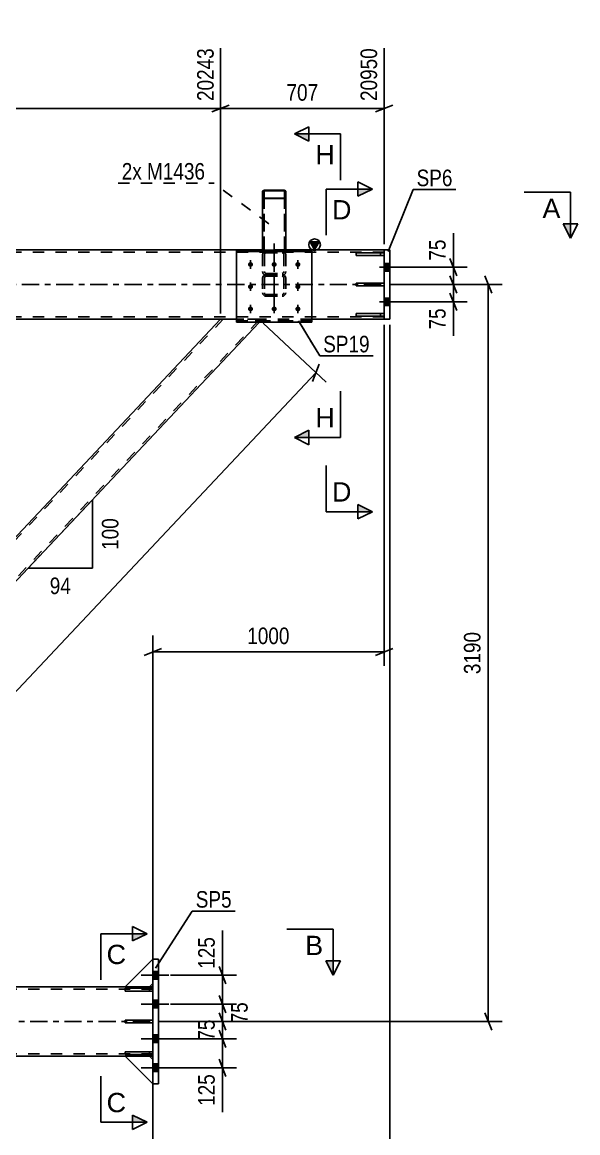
# Model space of a CAD drawing. Header units: millimetres. Extents: x -178 to 1011, y -683 to 158.
# Drawn here: x 775.4 to 871.5, y -146.9 to 45.4 of the extents above; entities that cross this region are included whole.
import ezdxf

# ---------------------------------------------------------------- set-up
doc = ezdxf.new("R2010")
doc.units = ezdxf.units.MM
doc.linetypes.add('DXK_LINE_DOT2', pattern=[3.9198, 1.9599, -1.9599])
doc.linetypes.add('DXK_LINE_DOT3', pattern=[5.9187, 2.979, -0.9799, 0.9799, -0.9799])
doc.styles.add('Arial', font='ARIAL.TTF', dxfattribs={"height": 0.2})
doc.styles.add('Arial Narrow', font='ARIALN.TTF', dxfattribs={"height": 0.2})

# ---------------------------------------------------------------- blocks, each defined once
blk = doc.blocks.new('Part-570387747-7897 - 7586')
at = {"color": 7, "linetype": 'DXK_LINE_DOT2'}
for p, q in [((825.5, 5.95), (812.5, 5.95)), ((812.5, 5.95), (812.5, -6.48)), ((825.5, -6.48), (825.5, 5.95)), ((812.5, 5.73), (825.5, 5.73)), ((825.5, -6.27), (812.5, -6.27)), ((812.5, -6.48), (825.5, -6.48))]:
    blk.add_line(p, q, dxfattribs=at)
blk = doc.blocks.new('Part-570387747-7714 - 7586')
at = {"color": 7, "linetype": 'DXK_LINE_DOT2'}
for p, q in [((798, -116.8), (793.2, -121.6)), ((798, -121), (798, -116.8)), ((797.4, -121.6), (798, -121)), ((793.2, -121.6), (797.4, -121.6))]:
    blk.add_line(p, q, dxfattribs=at)
blk = doc.blocks.new('Part-570387747-7753 - 7586')
at = {"color": 2, "linetype": 'Continuous'}
for p, q in [((838, -6), (838, 6)), ((839, 6), (838, 6)), ((839, 6), (839, -6)), ((839, -6), (838, -6))]:
    blk.add_line(p, q, dxfattribs=at)
blk = doc.blocks.new('Part-570387747-7622 - 7586')
at = {"color": 2, "linetype": 'Continuous'}
for p, q in [((825.5, 5.95), (812.5, 5.95)), ((812.5, 5.95), (812.5, -6.49)), ((825.5, -6.49), (825.5, 5.95)), ((812.5, 5.73), (825.5, 5.73)), ((812.5, -6.49), (825.5, -6.49))]:
    blk.add_line(p, q, dxfattribs=at)
at = {"color": 7, "linetype": 'DXK_LINE_DOT2'}
blk.add_line((812.5, -6.27), (825.5, -6.27), dxfattribs=at)
blk = doc.blocks.new('Bolt-570387747-7623 - 7586')
at = {"linetype": 'Continuous'}
for points in [[(814.9, 3.89), (814.99, 3.88), (815.08, 3.85), (815.16, 3.81), (815.23, 3.75), (815.28, 3.68), (815.32, 3.6), (815.34, 3.52), (815.34, 3.43), (815.32, 3.35), (815.28, 3.27), (815.23, 3.2), (815.16, 3.14), (815.08, 3.1), (814.99, 3.07), (814.9, 3.06), (814.81, 3.07), (814.72, 3.1), (814.64, 3.14), (814.57, 3.2), (814.52, 3.27), (814.48, 3.35), (814.46, 3.43), (814.46, 3.52), (814.48, 3.6), (814.52, 3.68), (814.57, 3.75), (814.64, 3.81), (814.72, 3.85), (814.81, 3.88)], [(819, 3.89), (819.09, 3.88), (819.18, 3.85), (819.26, 3.81), (819.33, 3.75), (819.38, 3.68), (819.42, 3.6), (819.44, 3.52), (819.44, 3.43), (819.42, 3.35), (819.38, 3.27), (819.33, 3.2), (819.26, 3.14), (819.18, 3.1), (819.09, 3.07), (819, 3.06), (818.91, 3.07), (818.82, 3.1), (818.74, 3.14), (818.67, 3.2), (818.62, 3.27), (818.58, 3.35), (818.56, 3.43), (818.56, 3.52), (818.58, 3.6), (818.62, 3.68), (818.67, 3.75), (818.74, 3.81), (818.82, 3.85), (818.91, 3.88)], [(823.1, 3.89), (823.19, 3.88), (823.28, 3.85), (823.36, 3.81), (823.43, 3.75), (823.48, 3.68), (823.52, 3.6), (823.54, 3.52), (823.54, 3.43), (823.52, 3.35), (823.48, 3.27), (823.43, 3.2), (823.36, 3.14), (823.28, 3.1), (823.19, 3.07), (823.1, 3.06), (823.01, 3.07), (822.92, 3.1), (822.84, 3.14), (822.77, 3.2), (822.72, 3.27), (822.68, 3.35), (822.66, 3.43), (822.66, 3.52), (822.68, 3.6), (822.72, 3.68), (822.77, 3.75), (822.84, 3.81), (822.92, 3.85), (823.01, 3.88)], [(814.9, 0.04), (814.99, 0.03), (815.08, 0), (815.16, -0.04), (815.23, -0.1), (815.28, -0.17), (815.32, -0.25), (815.34, -0.33), (815.34, -0.42), (815.32, -0.51), (815.28, -0.58), (815.23, -0.65), (815.16, -0.71), (815.08, -0.75), (814.99, -0.78), (814.9, -0.79), (814.81, -0.78), (814.72, -0.75), (814.64, -0.71), (814.57, -0.65), (814.52, -0.58), (814.48, -0.51), (814.46, -0.42), (814.46, -0.33), (814.48, -0.25), (814.52, -0.17), (814.57, -0.1), (814.64, -0.04), (814.72, 0), (814.81, 0.03)], [(823.1, 0.04), (823.19, 0.03), (823.28, 0), (823.36, -0.04), (823.43, -0.1), (823.48, -0.17), (823.52, -0.25), (823.54, -0.33), (823.54, -0.42), (823.52, -0.51), (823.48, -0.58), (823.43, -0.65), (823.36, -0.71), (823.28, -0.75), (823.19, -0.78), (823.1, -0.79), (823.01, -0.78), (822.92, -0.75), (822.84, -0.71), (822.77, -0.65), (822.72, -0.58), (822.68, -0.51), (822.66, -0.42), (822.66, -0.33), (822.68, -0.25), (822.72, -0.17), (822.77, -0.1), (822.84, -0.04), (822.92, 0), (823.01, 0.03)], [(814.9, -3.82), (814.99, -3.83), (815.08, -3.85), (815.16, -3.9), (815.23, -3.95), (815.28, -4.02), (815.32, -4.1), (815.34, -4.19), (815.34, -4.27), (815.32, -4.36), (815.28, -4.44), (815.23, -4.51), (815.16, -4.56), (815.08, -4.61), (814.99, -4.63), (814.9, -4.64), (814.81, -4.63), (814.72, -4.61), (814.64, -4.56), (814.57, -4.51), (814.52, -4.44), (814.48, -4.36), (814.46, -4.27), (814.46, -4.19), (814.48, -4.1), (814.52, -4.02), (814.57, -3.95), (814.64, -3.9), (814.72, -3.85), (814.81, -3.83)], [(819, -3.82), (819.09, -3.83), (819.18, -3.85), (819.26, -3.9), (819.33, -3.95), (819.38, -4.02), (819.42, -4.1), (819.44, -4.19), (819.44, -4.27), (819.42, -4.36), (819.38, -4.44), (819.33, -4.51), (819.26, -4.56), (819.18, -4.61), (819.09, -4.63), (819, -4.64), (818.91, -4.63), (818.82, -4.61), (818.74, -4.56), (818.67, -4.51), (818.62, -4.44), (818.58, -4.36), (818.56, -4.27), (818.56, -4.19), (818.58, -4.1), (818.62, -4.02), (818.67, -3.95), (818.74, -3.9), (818.82, -3.85), (818.91, -3.83)], [(823.1, -3.82), (823.19, -3.83), (823.28, -3.85), (823.36, -3.9), (823.43, -3.95), (823.48, -4.02), (823.52, -4.1), (823.54, -4.19), (823.54, -4.27), (823.52, -4.36), (823.48, -4.44), (823.43, -4.51), (823.36, -4.56), (823.28, -4.61), (823.19, -4.63), (823.1, -4.64), (823.01, -4.63), (822.92, -4.61), (822.84, -4.56), (822.77, -4.51), (822.72, -4.44), (822.68, -4.36), (822.66, -4.27), (822.66, -4.19), (822.68, -4.1), (822.72, -4.02), (822.77, -3.95), (822.84, -3.9), (822.92, -3.85), (823.01, -3.83)]]:
    blk.add_hatch(color=1, dxfattribs=at).paths.add_polyline_path(points)
at = {"color": 1, "linetype": 'Continuous'}
for p, q in [((814.9, 3.87), (814.9, 2.74)), ((819, 3.87), (819, 2.74)), ((823.1, 3.87), (823.1, 2.74)), ((814.9, 0.02), (814.9, -1.12)), ((823.1, 0.02), (823.1, -1.12)), ((814.9, -3.83), (814.9, -4.97)), ((819, -3.83), (819, -4.97)), ((823.1, -3.83), (823.1, -4.97))]:
    blk.add_line(p, q, dxfattribs=at)
blk = doc.blocks.new('Part-570387747-7702 - 7586')
at = {"color": 2, "linetype": 'Continuous'}
for p, q in [((793.2, -133.34), (793.2, -132.86)), ((798, -132.86), (793.2, -132.86)), ((798, -133.34), (793.2, -133.34)), ((798, -133.34), (798, -132.86))]:
    blk.add_line(p, q, dxfattribs=at)
at = {"color": 7, "linetype": 'DXK_LINE_DOT2'}
for p, q in [((797.4, -133.34), (797.4, -132.86)), ((798, -132.86), (798, -132.86)), ((798, -132.86), (798, -132.86)), ((798, -133.34), (798, -133.34)), ((798, -133.34), (798, -133.34))]:
    blk.add_line(p, q, dxfattribs=at)
blk = doc.blocks.new('Part-570387747-7713 - 7586')
at = {"color": 2, "linetype": 'Continuous'}
for p, q in [((798, -116.8), (793.2, -121.6)), ((798, -121), (797.4, -121.6)), ((797.4, -121.6), (793.2, -121.6))]:
    blk.add_line(p, q, dxfattribs=at)
at = {"color": 7, "linetype": 'DXK_LINE_DOT2'}
for p, q in [((798, -121), (798, -116.8)), ((798, -116.8), (798, -116.8)), ((798, -116.8), (798, -116.8)), ((798, -121), (798, -121)), ((798, -121), (798, -121))]:
    blk.add_line(p, q, dxfattribs=at)
blk = doc.blocks.new('Part-570387747-7700 - 7586')
at = {"color": 2, "linetype": 'Continuous'}
for p, q in [((793.2, -122.34), (793.2, -121.86)), ((798, -121.86), (793.2, -121.86)), ((798, -122.34), (793.2, -122.34)), ((798, -122.34), (798, -121.86))]:
    blk.add_line(p, q, dxfattribs=at)
at = {"color": 7, "linetype": 'DXK_LINE_DOT2'}
for p, q in [((797.4, -122.34), (797.4, -121.86)), ((798, -121.86), (798, -121.86)), ((798, -121.86), (798, -121.86)), ((798, -122.34), (798, -122.34)), ((798, -122.34), (798, -122.34))]:
    blk.add_line(p, q, dxfattribs=at)
blk = doc.blocks.new('Part-570387747-7668 - 7586')
at = {"color": 7, "linetype": 'DXK_LINE_DOT2'}
for p, q in [((810.17, -6), (701.64, -121.41)), ((816.36, -6.19), (707.83, -121.6)), ((816.36, -6), (809.73, -6)), ((816.36, -6.49), (816.36, -6)), ((759, -59.95), (755.38, -63.8)), ((708.27, -121.6), (701.64, -121.6))]:
    blk.add_line(p, q, dxfattribs=at)
at = {"color": 2, "linetype": 'Continuous'}
for p, q in [((816.36, -6.66), (708.27, -121.6)), ((809.73, -6), (759, -59.95)), ((816.36, -6.66), (816.36, -6.49)), ((755.38, -63.8), (701.64, -120.94)), ((701.64, -121.6), (701.64, -120.94))]:
    blk.add_line(p, q, dxfattribs=at)
blk = doc.blocks.new('Part-570387747-7758 - 7586')
at = {"color": 2, "linetype": 'Continuous'}
for p, q in [((799, -116.8), (798, -116.8)), ((798, -116.8), (798, -138.4)), ((799, -116.8), (799, -138.4)), ((799, -138.4), (798, -138.4))]:
    blk.add_line(p, q, dxfattribs=at)
blk = doc.blocks.new('Part-570387747-7699 - 7586')
at = {"color": 7, "linetype": 'DXK_LINE_DOT2'}
for p, q in [((798, -132.86), (793.2, -132.86)), ((793.2, -132.86), (793.2, -133.34)), ((793.2, -133.34), (798, -133.34)), ((797.4, -133.34), (797.4, -132.86)), ((798, -133.34), (798, -132.86))]:
    blk.add_line(p, q, dxfattribs=at)
blk = doc.blocks.new('Part-570387747-7701 - 7586')
at = {"color": 2, "linetype": 'Continuous'}
for p, q in [((793.2, -127.84), (793.2, -127.36)), ((798, -127.36), (793.2, -127.36)), ((798, -127.84), (793.2, -127.84)), ((798, -127.84), (798, -127.36))]:
    blk.add_line(p, q, dxfattribs=at)
at = {"color": 7, "linetype": 'DXK_LINE_DOT2'}
for p, q in [((797.4, -127.84), (797.4, -127.36)), ((798, -127.36), (798, -127.36)), ((798, -127.36), (798, -127.36)), ((798, -127.84), (798, -127.84)), ((798, -127.84), (798, -127.84))]:
    blk.add_line(p, q, dxfattribs=at)
blk = doc.blocks.new('Part-570387747-7715 - 7586')
at = {"color": 2, "linetype": 'Continuous'}
for p, q in [((793.2, -133.6), (797.4, -133.6)), ((798, -138.4), (793.2, -133.6)), ((797.4, -133.6), (798, -134.2))]:
    blk.add_line(p, q, dxfattribs=at)
at = {"color": 7, "linetype": 'DXK_LINE_DOT2'}
for p, q in [((798, -134.2), (798, -134.2)), ((798, -134.2), (798, -138.4)), ((798, -138.4), (798, -138.4))]:
    blk.add_line(p, q, dxfattribs=at)
blk = doc.blocks.new('Part-570387747-7716 - 7586')
at = {"color": 7, "linetype": 'DXK_LINE_DOT2'}
for p, q in [((793.2, -133.6), (797.4, -133.6)), ((798, -138.4), (793.2, -133.6)), ((797.4, -133.6), (798, -134.2)), ((798, -134.2), (798, -138.4))]:
    blk.add_line(p, q, dxfattribs=at)
blk = doc.blocks.new('Part-570387747-7717 - 7586')
at = {"color": 7, "linetype": 'DXK_LINE_DOT2'}
for p, q in [((798, -121.86), (793.2, -121.86)), ((793.2, -121.86), (793.2, -122.34)), ((793.2, -122.34), (798, -122.34)), ((797.4, -122.34), (797.4, -121.86)), ((798, -122.34), (798, -121.86))]:
    blk.add_line(p, q, dxfattribs=at)
blk = doc.blocks.new('Part-570387747-7718 - 7586')
at = {"color": 7, "linetype": 'DXK_LINE_DOT2'}
for p, q in [((798, -127.36), (793.2, -127.36)), ((793.2, -127.36), (793.2, -127.84)), ((793.2, -127.84), (798, -127.84)), ((797.4, -127.84), (797.4, -127.36)), ((798, -127.84), (798, -127.36))]:
    blk.add_line(p, q, dxfattribs=at)
blk = doc.blocks.new('Part-570387747-7799 - 7586')
at = {"color": 7, "linetype": 'DXK_LINE_DOT2'}
for p, q in [((817.4, 5.77), (817.64, 5.83)), ((817.64, 5.83), (820.36, 5.83)), ((820.36, 5.83), (820.61, 5.77)), ((817, 5.14), (817.05, 5.4)), ((817, 5.14), (817, -1.44)), ((817.35, 5.27), (817.32, 5.14)), ((817.32, 5.14), (817.32, -1.44)), ((817.64, 5.48), (817.52, 5.46)), ((817.64, 5.48), (820.36, 5.48)), ((820.48, 5.46), (820.36, 5.48)), ((820.68, 5.14), (820.66, 5.27)), ((820.68, 5.14), (820.68, -1.44)), ((820.95, 5.4), (821, 5.14)), ((821, 5.14), (821, -1.44)), ((817.05, 1.99), (817, 2.25)), ((817.32, 2.25), (817.35, 2.12)), ((817.52, 1.93), (817.64, 1.91)), ((820.36, 1.91), (820.48, 1.93)), ((820.66, 2.12), (820.68, 2.25)), ((821, 2.25), (820.95, 1.99)), ((817.05, 1.35), (817, 1.12)), ((817.19, 1.54), (817.05, 1.35)), ((817.4, 1.68), (817.19, 1.54)), ((817.32, 1.12), (817.35, 1.23)), ((817.35, 1.23), (817.41, 1.33)), ((817.64, 1.72), (817.4, 1.68)), ((817.64, 1.57), (817.4, 1.62)), ((817.41, 1.33), (817.52, 1.4)), ((817.52, 1.4), (817.64, 1.42)), ((817.64, 1.91), (820.36, 1.91)), ((817.64, 1.72), (820.36, 1.72)), ((817.64, 1.57), (820.36, 1.57)), ((817.64, 1.42), (820.36, 1.42)), ((820.61, 1.68), (820.36, 1.72)), ((820.61, 1.62), (820.36, 1.57)), ((820.36, 1.42), (820.48, 1.4)), ((820.48, 1.4), (820.59, 1.33)), ((820.59, 1.33), (820.66, 1.23)), ((820.81, 1.54), (820.61, 1.68)), ((820.66, 1.23), (820.68, 1.12)), ((820.95, 1.35), (820.81, 1.54)), ((821, 1.12), (820.95, 1.35)), ((817, -1.44), (817.05, -1.67)), ((817.05, -1.67), (817.19, -1.86)), ((817.19, -1.86), (817.4, -1.99)), ((817.35, -1.55), (817.32, -1.44)), ((817.41, -1.65), (817.35, -1.55)), ((817.52, -1.71), (817.41, -1.65)), ((817.64, -1.74), (817.52, -1.71)), ((817.64, -1.74), (820.36, -1.74)), ((820.48, -1.71), (820.36, -1.74)), ((820.59, -1.65), (820.48, -1.71)), ((820.66, -1.55), (820.59, -1.65)), ((820.61, -1.99), (820.81, -1.86)), ((820.68, -1.44), (820.66, -1.55)), ((820.81, -1.86), (820.95, -1.67)), ((820.95, -1.67), (821, -1.44)), ((817.4, -1.99), (817.64, -2.04)), ((817.64, -2.04), (820.36, -2.04)), ((820.36, -2.04), (820.61, -1.99))]:
    blk.add_line(p, q, dxfattribs=at)
at = {"color": 7, "linetype": 'DXK_LINE_DOT3'}
blk.add_line((819, 7.12), (819, -3.58), dxfattribs=at)
at = {"color": 7, "linetype": 'DXK_LINE_DOT2'}
for centre, radius, start, end in [((817.67, 5.17), 0.662, 114.3199, 159.2417), ((820.33, 5.17), 0.662, 20.7583, 65.6801), ((817.65, 5.16), 0.331, 114.3199, 159.2417), ((820.35, 5.16), 0.331, 20.7583, 65.6801), ((817.67, 2.22), 0.662, 200.7583, 245.6801), ((817.65, 2.24), 0.331, 200.7583, 245.6801), ((820.35, 2.24), 0.331, 294.3199, 339.2417), ((820.33, 2.22), 0.662, 294.3199, 339.2417)]:
    blk.add_arc(centre, radius, start, end, dxfattribs=at)
blk = doc.blocks.new('Bolt-570387747-7869 - 7586')
at = {"color": 1, "linetype": 'DXK_LINE_DOT2'}
for p, q in [((814.9, 3.08), (814.9, 4.21)), ((819, 3.08), (819, 4.21)), ((823.1, 3.08), (823.1, 4.21)), ((814.9, -0.77), (814.9, 0.36)), ((823.1, -0.77), (823.1, 0.36)), ((814.9, -4.63), (814.9, -3.49)), ((819, -4.63), (819, -3.49)), ((823.1, -4.63), (823.1, -3.49))]:
    blk.add_line(p, q, dxfattribs=at)
blk = doc.blocks.new('Part-570387747-7898 - 7586')
at = {"color": 7, "linetype": 'DXK_LINE_DOT2'}
for p, q in [((817.64, 5.83), (817.4, 5.77)), ((817.64, 5.83), (820.36, 5.83)), ((820.61, 5.77), (820.36, 5.83)), ((817.05, 5.41), (817, 5.14)), ((817, 5.14), (817, -1.44)), ((817.32, 5.14), (817.35, 5.27)), ((817.32, 5.14), (817.32, -1.44)), ((817.52, 5.46), (817.64, 5.48)), ((817.64, 5.48), (820.36, 5.48)), ((820.36, 5.48), (820.48, 5.46)), ((820.66, 5.27), (820.68, 5.14)), ((820.68, 5.14), (820.68, -1.44)), ((821, 5.14), (820.95, 5.41)), ((821, 5.14), (821, -1.44)), ((817, 2.25), (817.05, 1.99)), ((817.35, 2.12), (817.32, 2.25)), ((817.64, 1.91), (817.52, 1.94)), ((820.48, 1.94), (820.36, 1.91)), ((820.68, 2.25), (820.66, 2.12)), ((820.95, 1.99), (821, 2.25)), ((817, 1.12), (817.05, 1.35)), ((817.05, 1.35), (817.19, 1.55)), ((817.19, 1.55), (817.4, 1.68)), ((817.35, 1.23), (817.32, 1.12)), ((817.41, 1.33), (817.35, 1.23)), ((817.4, 1.68), (817.64, 1.72)), ((817.4, 1.62), (817.64, 1.57)), ((817.52, 1.4), (817.41, 1.33)), ((817.64, 1.42), (817.52, 1.4)), ((817.64, 1.91), (820.36, 1.91)), ((817.64, 1.72), (820.36, 1.72)), ((817.64, 1.57), (820.36, 1.57)), ((817.64, 1.42), (820.36, 1.42)), ((820.36, 1.72), (820.61, 1.68)), ((820.36, 1.57), (820.61, 1.62)), ((820.48, 1.4), (820.36, 1.42)), ((820.59, 1.33), (820.48, 1.4)), ((820.66, 1.23), (820.59, 1.33)), ((820.61, 1.68), (820.81, 1.55)), ((820.68, 1.12), (820.66, 1.23)), ((820.81, 1.55), (820.95, 1.35)), ((820.95, 1.35), (821, 1.12)), ((817.05, -1.67), (817, -1.44)), ((817.19, -1.86), (817.05, -1.67)), ((817.4, -1.99), (817.19, -1.86)), ((817.32, -1.44), (817.35, -1.55)), ((817.35, -1.55), (817.41, -1.65)), ((817.41, -1.65), (817.52, -1.71)), ((817.52, -1.71), (817.64, -1.74)), ((817.64, -1.74), (820.36, -1.74)), ((820.36, -1.74), (820.48, -1.71)), ((820.48, -1.71), (820.59, -1.65)), ((820.59, -1.65), (820.66, -1.55)), ((820.81, -1.86), (820.61, -1.99)), ((820.66, -1.55), (820.68, -1.44)), ((820.95, -1.67), (820.81, -1.86)), ((821, -1.44), (820.95, -1.67)), ((817.64, -2.04), (817.4, -1.99)), ((817.64, -2.04), (820.36, -2.04)), ((820.61, -1.99), (820.36, -2.04))]:
    blk.add_line(p, q, dxfattribs=at)
at = {"color": 7, "linetype": 'DXK_LINE_DOT3'}
blk.add_line((819, -3.58), (819, 7.12), dxfattribs=at)
at = {"color": 7, "linetype": 'DXK_LINE_DOT2'}
for centre, radius, start, end in [((817.67, 5.17), 0.662, 114.32, 159.2417), ((820.33, 5.17), 0.662, 20.7583, 65.68), ((817.65, 5.16), 0.331, 114.32, 159.2417), ((820.35, 5.16), 0.331, 20.7583, 65.68), ((817.67, 2.22), 0.662, 200.7583, 245.68), ((817.65, 2.24), 0.331, 200.7583, 245.68), ((820.35, 2.24), 0.331, 294.32, 339.2417), ((820.33, 2.22), 0.662, 294.32, 339.2417)]:
    blk.add_arc(centre, radius, start, end, dxfattribs=at)
blk = doc.blocks.new('Bolt-570387747-7903 - 7586')
at = {"linetype": 'Continuous'}
for points in [[(798, -118.94), (798, -120.26), (799, -120.26), (799, -118.94)], [(798, -118.94), (798, -120.26), (799, -120.26), (799, -118.94)], [(798, -118.94), (798, -120.26), (799, -120.26), (799, -118.94)], [(798, -123.94), (798, -125.26), (799, -125.26), (799, -123.94)], [(798, -123.94), (798, -125.26), (799, -125.26), (799, -123.94)], [(798, -129.94), (798, -131.26), (799, -131.26), (799, -129.94)], [(798, -129.94), (798, -131.26), (799, -131.26), (799, -129.94)], [(798, -134.94), (798, -136.26), (799, -136.26), (799, -134.94)], [(798, -134.94), (798, -136.26), (799, -136.26), (799, -134.94)], [(798, -134.94), (798, -136.26), (799, -136.26), (799, -134.94)]]:
    blk.add_hatch(color=1, dxfattribs=at).paths.add_polyline_path(points)
at = {"color": 1, "linetype": 'Continuous'}
for p, q in [((799, -118.94), (798, -118.94)), ((799, -118.94), (798, -118.94)), ((799, -118.94), (798, -118.94)), ((800.76, -119.6), (796, -119.6)), ((800.76, -119.6), (796, -119.6)), ((800.76, -119.6), (796, -119.6)), ((799, -120.26), (798, -120.26)), ((799, -120.26), (798, -120.26)), ((799, -120.26), (798, -120.26)), ((800.76, -124.6), (796, -124.6)), ((800.76, -124.6), (796, -124.6)), ((799, -123.94), (798, -123.94)), ((799, -123.94), (798, -123.94)), ((799, -125.26), (798, -125.26)), ((799, -125.26), (798, -125.26)), ((800.76, -130.6), (796, -130.6)), ((800.76, -130.6), (796, -130.6)), ((799, -129.94), (798, -129.94)), ((799, -129.94), (798, -129.94)), ((799, -131.26), (798, -131.26)), ((799, -131.26), (798, -131.26)), ((800.76, -135.6), (796, -135.6)), ((800.76, -135.6), (796, -135.6)), ((800.76, -135.6), (796, -135.6)), ((799, -134.94), (798, -134.94)), ((799, -134.94), (798, -134.94)), ((799, -134.94), (798, -134.94)), ((799, -136.26), (798, -136.26)), ((799, -136.26), (798, -136.26)), ((799, -136.26), (798, -136.26))]:
    blk.add_line(p, q, dxfattribs=at)
blk = doc.blocks.new('Bolt-570387747-7904 - 7586')
at = {"linetype": 'Continuous'}
for points in [[(838, 3.66), (838, 2.34), (839, 2.34), (839, 3.66)], [(838, 3.66), (838, 2.34), (839, 2.34), (839, 3.66)], [(838, -2.34), (838, -3.66), (839, -3.66), (839, -2.34)], [(838, -2.34), (838, -3.66), (839, -3.66), (839, -2.34)]]:
    blk.add_hatch(color=1, dxfattribs=at).paths.add_polyline_path(points)
at = {"color": 1, "linetype": 'Continuous'}
for p, q in [((837.24, 3), (842, 3)), ((837.24, 3), (842, 3)), ((838, 3.66), (839, 3.66)), ((838, 3.66), (839, 3.66)), ((838, 2.34), (839, 2.34)), ((838, 2.34), (839, 2.34)), ((837.24, -3), (842, -3)), ((837.24, -3), (842, -3)), ((838, -2.34), (839, -2.34)), ((838, -2.34), (839, -2.34)), ((838, -3.66), (839, -3.66)), ((838, -3.66), (839, -3.66))]:
    blk.add_line(p, q, dxfattribs=at)
blk = doc.blocks.new('Part-570387747-8038 - 7586')
at = {"color": 2, "linetype": 'Continuous'}
for p, q in [((833.2, -0.24), (833.2, 0.24)), ((838, 0.24), (833.2, 0.24)), ((838, -0.24), (838, 0.24)), ((838, -0.24), (833.2, -0.24))]:
    blk.add_line(p, q, dxfattribs=at)
at = {"color": 7, "linetype": 'DXK_LINE_DOT2'}
for p, q in [((837.4, -0.24), (837.4, 0.24)), ((838, 0.24), (838, 0.24)), ((838, 0.24), (838, 0.24)), ((838, -0.24), (838, -0.24)), ((838, -0.24), (838, -0.24))]:
    blk.add_line(p, q, dxfattribs=at)
blk = doc.blocks.new('Part-570387747-8042 - 7586')
at = {"color": 7, "linetype": 'DXK_LINE_DOT2'}
for p, q in [((838, 5.5), (833.2, 5.5)), ((833.2, 5.5), (833.2, 5.02)), ((833.2, 5.02), (838, 5.02)), ((837.4, 5.5), (837.4, 5.02)), ((838, 5.02), (838, 5.5))]:
    blk.add_line(p, q, dxfattribs=at)
blk = doc.blocks.new('Part-570387747-8039 - 7586')
at = {"color": 2, "linetype": 'Continuous'}
for p, q in [((833.2, 5.2), (833.2, 5.5)), ((838, 5.5), (833.2, 5.5)), ((833.2, 5.2), (833.2, 5.02)), ((838, 5.02), (833.2, 5.02)), ((838, 5.5), (838, 5.02))]:
    blk.add_line(p, q, dxfattribs=at)
at = {"color": 7, "linetype": 'DXK_LINE_DOT2'}
for p, q in [((833.2, 5.2), (833.2, 5.2)), ((837.4, 5.02), (837.4, 5.5)), ((838, 5.5), (838, 5.5)), ((838, 5.5), (838, 5.5)), ((838, 5.02), (838, 5.02)), ((838, 5.02), (838, 5.02))]:
    blk.add_line(p, q, dxfattribs=at)
blk = doc.blocks.new('Part-570387747-8040 - 7586')
at = {"color": 2, "linetype": 'Continuous'}
for p, q in [((833.2, -5.2), (833.2, -5.02)), ((838, -5.02), (833.2, -5.02)), ((833.2, -5.5), (833.2, -5.2)), ((838, -5.5), (833.2, -5.5)), ((838, -5.5), (838, -5.02))]:
    blk.add_line(p, q, dxfattribs=at)
at = {"color": 7, "linetype": 'DXK_LINE_DOT2'}
for p, q in [((833.2, -5.2), (833.2, -5.2)), ((837.4, -5.5), (837.4, -5.02)), ((838, -5.02), (838, -5.02)), ((838, -5.02), (838, -5.02)), ((838, -5.5), (838, -5.5)), ((838, -5.5), (838, -5.5))]:
    blk.add_line(p, q, dxfattribs=at)
blk = doc.blocks.new('Part-570387747-8041 - 7586')
at = {"color": 7, "linetype": 'DXK_LINE_DOT2'}
for p, q in [((838, 0.24), (833.2, 0.24)), ((833.2, 0.24), (833.2, -0.24)), ((837.4, -0.24), (837.4, 0.24)), ((838, -0.24), (838, 0.24)), ((833.2, -0.24), (838, -0.24))]:
    blk.add_line(p, q, dxfattribs=at)
blk = doc.blocks.new('Part-570387747-8043 - 7586')
at = {"color": 7, "linetype": 'DXK_LINE_DOT2'}
for p, q in [((838, -5.02), (833.2, -5.02)), ((833.2, -5.02), (833.2, -5.5)), ((833.2, -5.5), (838, -5.5)), ((837.4, -5.5), (837.4, -5.02)), ((838, -5.5), (838, -5.02))]:
    blk.add_line(p, q, dxfattribs=at)
blk = doc.blocks.new('Part-570387747-8058 - 7586')
at = {"color": 7, "linetype": 'DXK_LINE_DOT2'}
for p, q in [((798, -122), (-40, -122)), ((798, -121.6), (-18.36, -121.6)), ((797.4, -121.6), (793.2, -121.6)), ((798, -133.6), (798, -121.6)), ((798, -133.2), (-40, -133.2)), ((798, -133.6), (-27.5, -133.6)), ((797.4, -133.6), (793.2, -133.6))]:
    blk.add_line(p, q, dxfattribs=at)
at = {"color": 2, "linetype": 'Continuous'}
for p, q in [((793.2, -121.6), (216.6, -121.6)), ((798, -121.6), (797.4, -121.6)), ((793.2, -133.6), (645.5, -133.6)), ((798, -133.6), (797.4, -133.6))]:
    blk.add_line(p, q, dxfattribs=at)
at = {"color": 7, "linetype": 'DXK_LINE_DOT3'}
blk.add_line((-40, -127.6), (798, -127.6), dxfattribs=at)
blk = doc.blocks.new('Part-570387747-8063 - 7586')
at = {"linetype": 'Continuous'}
blk.add_hatch(color=2, dxfattribs=at).paths.add_polyline_path([(826, 6), (825.2, 7.4), (826.8, 7.4)])
at = {"color": 2, "linetype": 'Continuous'}
for p, q in [((817, 6), (641, 6)), ((838, 6), (821, 6)), ((826, 6), (825.2, 7.4)), ((825.2, 7.4), (826.8, 7.4)), ((826.8, 7.4), (826, 6)), ((812.5, -6), (645.5, -6)), ((838, -6), (825.5, -6))]:
    blk.add_line(p, q, dxfattribs=at)
at = {"color": 7, "linetype": 'DXK_LINE_DOT2'}
for p, q in [((821, 6), (817, 6)), ((838, -6), (838, 6)), ((838, 5.6), (0, 5.6)), ((838, -5.6), (0, -5.6)), ((825.5, -6), (812.5, -6))]:
    blk.add_line(p, q, dxfattribs=at)
at = {"color": 7, "linetype": 'DXK_LINE_DOT3'}
blk.add_line((0, 0), (838, 0), dxfattribs=at)
at = {"color": 2, "linetype": 'Continuous'}
blk.add_circle((826, 6.9), 1, dxfattribs=at)
blk = doc.blocks.new('Part-570387747-8079 - 7586')
at = {"color": 2, "linetype": 'Continuous'}
for p, q in [((817, 16.16), (817.04, 16.23)), ((817, 16.16), (817, 6)), ((817.04, 16.23), (817.14, 16.28)), ((817.14, 16.28), (817.3, 16.32))]:
    blk.add_line(p, q, dxfattribs=at)
at = {"color": 7, "linetype": 'DXK_LINE_DOT2'}
for p, q in [((817.26, 16.19), (817.24, 16.16)), ((817.24, 16.16), (817.24, 5.69)), ((817.31, 16.22), (817.26, 16.19)), ((817.3, 16.32), (817.48, 16.33)), ((817.39, 16.24), (817.31, 16.22)), ((817.48, 16.25), (817.39, 16.24)), ((817.48, 16.33), (820.52, 16.33)), ((817.48, 16.25), (820.52, 16.25)), ((820.52, 16.33), (820.7, 16.32)), ((820.61, 16.24), (820.52, 16.25)), ((820.69, 16.22), (820.61, 16.24)), ((820.74, 16.19), (820.69, 16.22)), ((820.7, 16.32), (820.86, 16.28)), ((820.76, 16.16), (820.74, 16.19)), ((820.76, 16.16), (820.76, 5.69)), ((820.86, 16.28), (820.96, 16.23)), ((820.96, 16.23), (821, 16.16)), ((821, 16.16), (821, 5.69)), ((817.04, 14.99), (817, 15.05)), ((817.14, 14.93), (817.04, 14.99)), ((817.3, 14.89), (817.14, 14.93)), ((817.24, 15.05), (817.26, 15.02)), ((817.26, 15.02), (817.31, 14.99)), ((817.48, 14.88), (817.3, 14.89)), ((817.31, 14.99), (817.39, 14.97)), ((817.39, 14.97), (817.48, 14.97)), ((817.48, 14.97), (820.52, 14.97)), ((817.48, 14.88), (820.52, 14.88)), ((820.52, 14.97), (820.61, 14.97)), ((820.7, 14.89), (820.52, 14.88)), ((820.61, 14.97), (820.69, 14.99)), ((820.69, 14.99), (820.74, 15.02)), ((820.86, 14.93), (820.7, 14.89)), ((820.74, 15.02), (820.76, 15.05)), ((820.96, 14.99), (820.86, 14.93)), ((821, 15.05), (820.96, 14.99)), ((821, 6), (817, 6)), ((817, 6), (817, 5.69)), ((817, 5.83), (817.24, 5.83)), ((820.76, 5.83), (821, 5.83)), ((817, 5.69), (817.04, 5.62)), ((817.04, 5.62), (817.14, 5.56)), ((817.14, 5.56), (817.3, 5.53)), ((817.26, 5.65), (817.24, 5.69)), ((817.31, 5.63), (817.26, 5.65)), ((817.3, 5.53), (817.48, 5.51)), ((817.39, 5.61), (817.31, 5.63)), ((817.48, 5.6), (817.39, 5.61)), ((817.48, 5.6), (820.52, 5.6)), ((817.48, 5.51), (820.52, 5.51)), ((820.61, 5.61), (820.52, 5.6)), ((820.52, 5.51), (820.7, 5.53)), ((820.69, 5.63), (820.61, 5.61)), ((820.74, 5.65), (820.69, 5.63)), ((820.7, 5.53), (820.86, 5.56)), ((820.76, 5.69), (820.74, 5.65)), ((820.86, 5.56), (820.96, 5.62)), ((820.96, 5.62), (821, 5.69))]:
    blk.add_line(p, q, dxfattribs=at)
blk = doc.blocks.new('Part-570387747-8104 - 7586')
at = {"color": 2, "linetype": 'Continuous'}
for p, q in [((817.04, 16.23), (817, 16.16)), ((817, 16.16), (817, 5.95)), ((817.14, 16.28), (817.04, 16.23)), ((817.3, 16.32), (817.14, 16.28)), ((817.24, 16.16), (817.26, 16.19)), ((817.24, 16.16), (817.24, 15.05)), ((817.26, 16.19), (817.31, 16.22)), ((817.48, 16.33), (817.3, 16.32)), ((817.31, 16.22), (817.39, 16.24)), ((817.39, 16.24), (817.48, 16.25)), ((817.48, 16.33), (820.52, 16.33)), ((817.48, 16.25), (820.52, 16.25)), ((820.7, 16.32), (820.52, 16.33)), ((820.52, 16.25), (820.61, 16.24)), ((820.61, 16.24), (820.69, 16.22)), ((820.69, 16.22), (820.74, 16.19)), ((820.86, 16.28), (820.7, 16.32)), ((820.74, 16.19), (820.76, 16.16)), ((820.76, 16.16), (820.76, 15.05)), ((820.96, 16.23), (820.86, 16.28)), ((821, 16.16), (820.96, 16.23)), ((821, 16.16), (821, 5.95)), ((817, 15.05), (817.04, 14.99)), ((817.04, 14.99), (817.14, 14.93)), ((817.14, 14.93), (817.3, 14.89)), ((817.26, 15.02), (817.24, 15.05)), ((817.31, 14.99), (817.26, 15.02)), ((817.3, 14.89), (817.48, 14.88)), ((817.39, 14.97), (817.31, 14.99)), ((817.48, 14.97), (817.39, 14.97)), ((817.48, 14.97), (820.52, 14.97)), ((817.48, 14.88), (820.52, 14.88)), ((820.61, 14.97), (820.52, 14.97)), ((820.52, 14.88), (820.7, 14.89)), ((820.69, 14.99), (820.61, 14.97)), ((820.74, 15.02), (820.69, 14.99)), ((820.7, 14.89), (820.86, 14.93)), ((820.76, 15.05), (820.74, 15.02)), ((820.86, 14.93), (820.96, 14.99)), ((820.96, 14.99), (821, 15.05))]:
    blk.add_line(p, q, dxfattribs=at)
at = {"color": 7, "linetype": 'DXK_LINE_DOT2'}
for p, q in [((817.24, 15.05), (817.24, 5.69)), ((820.76, 15.05), (820.76, 5.69)), ((821, 6), (817, 6)), ((817, 5.95), (817, 5.69)), ((817, 5.83), (817.24, 5.83)), ((820.76, 5.83), (821, 5.83)), ((821, 5.95), (821, 5.69)), ((817.04, 5.62), (817, 5.69)), ((817.14, 5.56), (817.04, 5.62)), ((817.3, 5.53), (817.14, 5.56)), ((817.24, 5.69), (817.26, 5.65)), ((817.26, 5.65), (817.31, 5.63)), ((817.48, 5.51), (817.3, 5.53)), ((817.31, 5.63), (817.39, 5.61)), ((817.39, 5.61), (817.48, 5.6)), ((817.48, 5.6), (820.52, 5.6)), ((817.48, 5.51), (820.52, 5.51)), ((820.52, 5.6), (820.61, 5.61)), ((820.7, 5.53), (820.52, 5.51)), ((820.61, 5.61), (820.69, 5.63)), ((820.69, 5.63), (820.74, 5.65)), ((820.86, 5.56), (820.7, 5.53)), ((820.74, 5.65), (820.76, 5.69)), ((820.96, 5.62), (820.86, 5.56)), ((821, 5.69), (820.96, 5.62))]:
    blk.add_line(p, q, dxfattribs=at)
blk = doc.blocks.new('StraightDimension-570387747-8305 - 7586')
at = {"color": 7, "linetype": 'Continuous'}
for p, q in [((838, -7), (838, -66.01)), ((798, -120.6), (798, -60.76)), ((799.5, -63.01), (796.5, -64.21)), ((836.5, -64.21), (839.5, -63.01)), ((798, -63.61), (838, -63.61))]:
    blk.add_line(p, q, dxfattribs=at)
at = {"color": 0}
blk.add_wipeout([(822.26, -62.86), (822.26, -58.66), (813.74, -58.66), (813.74, -62.86)], dxfattribs=at)
at = {"color": 3, "style": 'Arial Narrow'}
blk.add_text('1000', height=2.863, dxfattribs=at).set_placement((814.34, -62.26))
blk = doc.blocks.new('StraightDimension-570387747-8745 - 7586')
at = {"color": 7, "linetype": 'Continuous'}
for p, q in [((708.27, -5), (708.27, 45.42)), ((809.73, -5), (809.73, 40.92)), ((709.77, 31.08), (706.77, 29.88)), ((808.23, 29.88), (811.23, 31.08)), ((708.27, 30.48), (809.73, 30.48))]:
    blk.add_line(p, q, dxfattribs=at)
at = {"color": 0, "linetype": 'Continuous'}
blk.add_wipeout([(809.13, 41.52), (804.93, 41.52), (804.93, 31.18), (809.13, 31.18)], dxfattribs=at)
at = {"color": 0}
blk.add_wipeout([(763.26, 31.23), (763.26, 35.43), (754.74, 35.43), (754.74, 31.23)], dxfattribs=at)
at = {"color": 3, "linetype": 'Continuous', "style": 'Arial Narrow'}
blk.add_text('20243', height=2.863, rotation=90.0002, dxfattribs=at).set_placement((808.53, 31.78))
at = {"color": 3, "style": 'Arial Narrow'}
blk.add_text('2537', height=2.863, dxfattribs=at).set_placement((755.34, 31.83))
blk = doc.blocks.new('StraightDimension-570387747-8396 - 7586')
at = {"color": 7, "linetype": 'Continuous'}
for p, q in [((809.46, -126.1), (810.66, -129.1)), ((799, -127.6), (812.46, -127.6)), ((810.06, -130.6), (810.06, -127.6)), ((800.84, -130.6), (812.46, -130.6)), ((810.66, -132.1), (809.46, -129.1))]:
    blk.add_line(p, q, dxfattribs=at)
at = {"color": 0}
blk.add_wipeout([(809.31, -126.67), (805.11, -126.67), (805.11, -131.53), (809.31, -131.53)], dxfattribs=at)
at = {"color": 3, "style": 'Arial Narrow'}
blk.add_text('75', height=2.863, rotation=90.0002, dxfattribs=at).set_placement((808.71, -130.93))
blk = doc.blocks.new('StraightDimension-570387747-8744 - 7586')
at = {"color": 7, "linetype": 'Continuous'}
for p, q in [((809.73, -5), (809.73, 40.92)), ((838, 7), (838, 40.92)), ((811.23, 31.08), (808.23, 29.88)), ((836.5, 29.88), (839.5, 31.08)), ((809.73, 30.48), (838, 30.48))]:
    blk.add_line(p, q, dxfattribs=at)
at = {"color": 0, "linetype": 'Continuous'}
blk.add_wipeout([(837.4, 41.52), (833.2, 41.52), (833.2, 31.18), (837.4, 31.18)], dxfattribs=at)
at = {"color": 0}
blk.add_wipeout([(827.21, 31.23), (827.21, 35.43), (820.53, 35.43), (820.53, 31.23)], dxfattribs=at)
at = {"color": 3, "linetype": 'Continuous', "style": 'Arial Narrow'}
blk.add_text('20950', height=2.863, rotation=90.0002, dxfattribs=at).set_placement((836.8, 31.78))
at = {"color": 3, "style": 'Arial Narrow'}
blk.add_text('707', height=2.863, dxfattribs=at).set_placement((821.13, 31.83))
blk = doc.blocks.new('StraightDimension-570387747-8407 - 7586')
at = {"color": 7, "linetype": 'Continuous'}
for p, q in [((800.84, -130.6), (812.46, -130.6)), ((809.46, -129.1), (810.66, -132.1)), ((810.06, -135.6), (810.06, -130.6)), ((810.66, -137.1), (809.46, -134.1)), ((800.84, -135.6), (812.46, -135.6))]:
    blk.add_line(p, q, dxfattribs=at)
at = {"color": 0}
blk.add_wipeout([(809.31, -136.12), (805.11, -136.12), (805.11, -142.81), (809.31, -142.81)], dxfattribs=at)
at = {"color": 7, "linetype": 'Continuous'}
blk.add_line((810.06, -135.6), (810.06, -143.33), dxfattribs=at)
blk.add_line((810.06, -135.6), (810.06, -143.33), dxfattribs=at)
at = {"color": 3, "style": 'Arial Narrow'}
blk.add_text('125', height=2.863, rotation=90.0002, dxfattribs=at).set_placement((808.71, -142.21))
blk = doc.blocks.new('StraightDimension-570387747-8385 - 7586')
at = {"color": 7, "linetype": 'Continuous'}
for p, q in [((801.06, -124.6), (812.91, -124.6)), ((809.46, -123.1), (810.66, -126.1)), ((810.06, -127.6), (810.06, -124.6)), ((810.66, -129.1), (809.46, -126.1)), ((799, -127.6), (812.91, -127.6))]:
    blk.add_line(p, q, dxfattribs=at)
at = {"color": 0}
blk.add_wipeout([(815.01, -123.67), (810.81, -123.67), (810.81, -128.53), (815.01, -128.53)], dxfattribs=at)
at = {"color": 3, "style": 'Arial Narrow'}
blk.add_text('75', height=2.863, rotation=90.0002, dxfattribs=at).set_placement((814.41, -127.93))
blk = doc.blocks.new('StraightDimension-570387747-9321 - 7586')
at = {"color": 7, "linetype": 'Continuous'}
blk.add_line((839, -7), (839, -172.98), dxfattribs=at)
blk = doc.blocks.new('StraightDimension-570387747-8198 - 7586')
at = {"color": 7, "linetype": 'Continuous'}
for p, q in [((817.09, -6.69), (827.97, -16.91)), ((717.8, -130.56), (826.22, -15.27)), ((825.63, -16.77), (826.81, -13.77)), ((709, -122.29), (719.54, -132.2)), ((718.39, -129.06), (717.2, -132.06))]:
    blk.add_line(p, q, dxfattribs=at)
at = {"color": 0}
blk.add_wipeout([(774.38, -69.3), (771.32, -66.42), (765.49, -72.62), (768.54, -75.5)], dxfattribs=at)
at = {"color": 3, "style": 'Arial Narrow'}
blk.add_text('3957', height=2.863, rotation=46.7591, dxfattribs=at).set_placement((768.52, -74.65))
blk = doc.blocks.new('StraightDimension-570387747-8372 - 7586')
at = {"color": 7, "linetype": 'Continuous'}
for p, q in [((809.46, -118.1), (810.66, -121.1)), ((801.06, -119.6), (812.46, -119.6)), ((810.06, -124.6), (810.06, -119.6)), ((801.06, -124.6), (812.46, -124.6)), ((810.66, -126.1), (809.46, -123.1))]:
    blk.add_line(p, q, dxfattribs=at)
at = {"color": 0}
blk.add_wipeout([(809.31, -112.39), (805.11, -112.39), (805.11, -119.07), (809.31, -119.07)], dxfattribs=at)
at = {"color": 7, "linetype": 'Continuous'}
blk.add_line((810.06, -119.6), (810.06, -111.87), dxfattribs=at)
blk.add_line((810.06, -119.6), (810.06, -111.87), dxfattribs=at)
at = {"color": 3, "style": 'Arial Narrow'}
blk.add_text('125', height=2.863, rotation=90.0002, dxfattribs=at).set_placement((808.71, -118.47))
blk = doc.blocks.new('StraightDimension-570387747-8421 - 7586')
at = {"color": 7, "linetype": 'Continuous'}
for p, q in [((849.41, 4.5), (850.61, 1.5)), ((840.61, 3), (852.41, 3)), ((850.01, 0), (850.01, 3)), ((850.61, -1.5), (849.41, 1.5)), ((839, 0), (852.41, 0))]:
    blk.add_line(p, q, dxfattribs=at)
at = {"color": 0}
blk.add_wipeout([(849.26, 8.38), (845.06, 8.38), (845.06, 3.52), (849.26, 3.52)], dxfattribs=at)
at = {"color": 7, "linetype": 'Continuous'}
blk.add_line((850.01, 3), (850.01, 8.91), dxfattribs=at)
blk.add_line((850.01, 3), (850.01, 8.91), dxfattribs=at)
at = {"color": 3, "style": 'Arial Narrow'}
blk.add_text('75', height=2.863, rotation=90.0002, dxfattribs=at).set_placement((848.66, 4.13))
blk = doc.blocks.new('StraightDimension-570387747-8430 - 7586')
at = {"color": 7, "linetype": 'Continuous'}
for p, q in [((849.41, 1.5), (850.61, -1.5)), ((839, 0), (852.41, 0)), ((850.61, -4.5), (849.41, -1.5)), ((850.01, -3), (850.01, 0)), ((841.01, -3), (852.41, -3))]:
    blk.add_line(p, q, dxfattribs=at)
at = {"color": 0}
blk.add_wipeout([(849.26, -3.53), (845.06, -3.53), (845.06, -8.38), (849.26, -8.38)], dxfattribs=at)
at = {"color": 7, "linetype": 'Continuous'}
blk.add_line((850.01, -3), (850.01, -8.91), dxfattribs=at)
blk.add_line((850.01, -3), (850.01, -8.91), dxfattribs=at)
at = {"color": 3, "style": 'Arial Narrow'}
blk.add_text('75', height=2.863, rotation=90.0002, dxfattribs=at).set_placement((848.66, -7.78))
blk = doc.blocks.new('StraightDimension-570387747-8465 - 7586')
at = {"color": 7, "linetype": 'Continuous'}
for p, q in [((708.27, -122.6), (708.27, -167.43)), ((798, -134.6), (798, -167.43)), ((709.77, -156.39), (706.77, -157.59)), ((708.27, -156.99), (798, -156.99)), ((796.5, -157.59), (799.5, -156.39))]:
    blk.add_line(p, q, dxfattribs=at)
at = {"color": 0}
blk.add_wipeout([(757.39, -156.24), (757.39, -152.04), (748.88, -152.04), (748.88, -156.24)], dxfattribs=at)
at = {"color": 0, "linetype": 'Continuous'}
blk.add_wipeout([(797.4, -157.69), (793.2, -157.69), (793.2, -168.03), (797.4, -168.03)], dxfattribs=at)
at = {"color": 3, "style": 'Arial Narrow'}
blk.add_text('2243', height=2.863, dxfattribs=at).set_placement((749.48, -155.64))
at = {"color": 3, "linetype": 'Continuous', "style": 'Arial Narrow'}
blk.add_text('20950', height=2.863, rotation=90.0002, dxfattribs=at).set_placement((796.8, -167.43))
blk = doc.blocks.new('AngleDimension-570387747-9390 - 7586')
at = {"color": 7, "linetype": 'Continuous'}
for p, q in [((787.55, -37.29), (776.45, -49.1)), ((787.55, -37.29), (787.55, -49.1)), ((778.54, -46.88), (776.45, -49.1)), ((787.55, -49.1), (776.45, -49.1))]:
    blk.add_line(p, q, dxfattribs=at)
at = {"color": 0}
for points in [[(792.65, -39.85), (788.45, -39.85), (788.45, -46.54), (792.65, -46.54)], [(784.43, -54.2), (784.43, -50), (779.57, -50), (779.57, -54.2)]]:
    blk.add_wipeout(points, dxfattribs=at)
at = {"color": 3, "style": 'Arial Narrow'}
blk.add_text('100', height=2.863, rotation=90.0002, dxfattribs=at).set_placement((792.05, -45.94))
blk.add_text('94', height=2.863, dxfattribs=at).set_placement((780.17, -53.6))
blk = doc.blocks.new('StraightDimension-570387747-9517 - 7586')
at = {"color": 7, "linetype": 'Continuous'}
for p, q in [((856.64, -1.5), (855.44, 1.5)), ((839, 0), (858.44, 0)), ((856.04, -127.6), (856.04, 0)), ((855.44, -126.1), (856.64, -129.1)), ((799, -127.6), (858.44, -127.6))]:
    blk.add_line(p, q, dxfattribs=at)
at = {"color": 0}
blk.add_wipeout([(855.29, -59.54), (851.09, -59.54), (851.09, -68.06), (855.29, -68.06)], dxfattribs=at)
at = {"color": 3, "style": 'Arial Narrow'}
blk.add_text('3190', height=2.863, rotation=90.0002, dxfattribs=at).set_placement((854.69, -67.46))
blk = doc.blocks.new('Mark-570387747-7618 - 7586')
at = {"color": 0}
blk.add_wipeout([(835.52, -11.74), (835.52, -8.74), (827.48, -8.74), (827.48, -11.74)], dxfattribs=at)
blk.add_wipeout([(835.52, -11.74), (835.52, -8.74), (827.48, -8.74), (827.48, -11.74)], dxfattribs=at)
at = {"color": 30, "linetype": 'Continuous'}
for p, q in [((823.2, -6.27), (826.88, -12.34)), ((826.88, -12.34), (836.12, -12.34))]:
    blk.add_line(p, q, dxfattribs=at)
at = {"color": 3, "style": 'Arial Narrow'}
blk.add_text('SP19', height=2.863, dxfattribs=at).set_placement((827.48, -11.74))
blk = doc.blocks.new('Mark-570387747-7749 - 7586')
at = {"color": 0}
blk.add_wipeout([(849.85, 17.03), (849.85, 20.03), (843.64, 20.03), (843.64, 17.03)], dxfattribs=at)
blk.add_wipeout([(849.85, 17.03), (849.85, 20.03), (843.64, 20.03), (843.64, 17.03)], dxfattribs=at)
at = {"color": 30, "linetype": 'Continuous'}
for p, q in [((838.72, 5.69), (843.04, 16.43)), ((843.04, 16.43), (850.45, 16.43))]:
    blk.add_line(p, q, dxfattribs=at)
at = {"color": 3, "style": 'Arial Narrow'}
blk.add_text('SP6', height=2.863, dxfattribs=at).set_placement((843.64, 17.03))
blk = doc.blocks.new('Mark-570387747-7754 - 7586')
at = {"color": 0}
blk.add_wipeout([(811.64, -107.89), (811.64, -104.89), (805.43, -104.89), (805.43, -107.89)], dxfattribs=at)
blk.add_wipeout([(811.64, -107.89), (811.64, -104.89), (805.43, -104.89), (805.43, -107.89)], dxfattribs=at)
at = {"color": 30, "linetype": 'Continuous'}
for p, q in [((798.45, -118.36), (804.83, -108.49)), ((804.83, -108.49), (812.24, -108.49))]:
    blk.add_line(p, q, dxfattribs=at)
at = {"color": 3, "style": 'Arial Narrow'}
blk.add_text('SP5', height=2.863, dxfattribs=at).set_placement((805.43, -107.89))
blk = doc.blocks.new('Mark-570387747-7893 - 7586')
at = {"color": 0}
blk.add_wipeout([(835.52, -11.74), (835.52, -8.74), (827.48, -8.74), (827.48, -11.74)], dxfattribs=at)
blk.add_wipeout([(835.52, -11.74), (835.52, -8.74), (827.48, -8.74), (827.48, -11.74)], dxfattribs=at)
at = {"color": 30, "linetype": 'DXK_LINE_DOT2'}
for p, q in [((823.2, -6.27), (826.88, -12.34)), ((826.88, -12.34), (836.12, -12.34))]:
    blk.add_line(p, q, dxfattribs=at)
at = {"color": 3, "style": 'Arial Narrow'}
blk.add_text('SP19', height=2.863, dxfattribs=at).set_placement((827.48, -11.74))
blk = doc.blocks.new('SectionMark-570387747-9538 - 7586')
at = {"linetype": 'Continuous'}
for points in [[(833.5, 15.28), (833.5, 16.53), (836, 16.53)], [(833.5, -39.33), (833.5, -38.08), (836, -39.33)]]:
    blk.add_hatch(color=6, dxfattribs=at).paths.add_polyline_path(points)
at = {"color": 6, "linetype": 'Continuous'}
for p, q in [((833.5, 15.28), (833.5, 17.78)), ((833.5, 17.78), (836, 16.53)), ((828, 16.53), (828, 8.53)), ((828, 16.53), (836, 16.53)), ((836, 16.53), (833.5, 15.28)), ((828, -39.33), (828, -31.33)), ((836, -39.33), (833.5, -38.08)), ((833.5, -38.08), (833.5, -40.58)), ((828, -39.33), (836, -39.33)), ((836, -39.33), (833.5, -40.58))]:
    blk.add_line(p, q, dxfattribs=at)
at = {"color": 0, "linetype": 'Continuous'}
for points in [[(832.37, 11.28), (832.37, 14.78), (829, 14.78), (829, 11.28)], [(832.37, -37.58), (832.37, -34.08), (829, -34.08), (829, -37.58)]]:
    blk.add_wipeout(points, dxfattribs=at)
at = {"color": 3, "linetype": 'Continuous', "style": 'Arial'}
for p in [(829, 11.28), (829, -37.58)]:
    blk.add_text('D', height=3.34, dxfattribs=at).set_placement(p)
blk = doc.blocks.new('SectionMark-570387747-9554 - 7586')
at = {"linetype": 'Continuous'}
blk.add_hatch(color=6, dxfattribs=at).paths.add_polyline_path([(827.96, -117.1), (829.21, -117.1), (829.21, -119.6)])
at = {"color": 6, "linetype": 'Continuous'}
for p, q in [((829.21, -111.6), (821.21, -111.6)), ((829.21, -111.6), (829.21, -119.6)), ((827.96, -117.1), (830.46, -117.1)), ((829.21, -119.6), (827.96, -117.1)), ((830.46, -117.1), (829.21, -119.6))]:
    blk.add_line(p, q, dxfattribs=at)
at = {"color": 0, "linetype": 'Continuous'}
blk.add_wipeout([(827.46, -116.1), (827.46, -112.6), (824.35, -112.6), (824.35, -116.1)], dxfattribs=at)
at = {"color": 3, "linetype": 'Continuous', "style": 'Arial'}
blk.add_text('B', height=3.34, dxfattribs=at).set_placement((824.35, -116.1))
blk = doc.blocks.new('SectionMark-570387747-9556 - 7586')
at = {"linetype": 'Continuous'}
blk.add_hatch(color=6, dxfattribs=at).paths.add_polyline_path([(869.02, 10.5), (870.27, 10.5), (870.27, 8)])
at = {"color": 6, "linetype": 'Continuous'}
for p, q in [((870.27, 16), (862.27, 16)), ((870.27, 16), (870.27, 8)), ((869.02, 10.5), (871.52, 10.5)), ((870.27, 8), (869.02, 10.5)), ((871.52, 10.5), (870.27, 8))]:
    blk.add_line(p, q, dxfattribs=at)
at = {"color": 0, "linetype": 'Continuous'}
blk.add_wipeout([(868.52, 11.5), (868.52, 15), (865.41, 15), (865.41, 11.5)], dxfattribs=at)
at = {"color": 3, "linetype": 'Continuous', "style": 'Arial'}
blk.add_text('A', height=3.34, dxfattribs=at).set_placement((865.41, 11.5))
blk = doc.blocks.new('SectionMark-570387747-9540 - 7586')
at = {"linetype": 'Continuous'}
for points in [[(794.5, -113.66), (794.5, -112.41), (797, -112.41)], [(794.5, -145.06), (794.5, -143.81), (797, -145.06)]]:
    blk.add_hatch(color=6, dxfattribs=at).paths.add_polyline_path(points)
at = {"color": 6, "linetype": 'Continuous'}
for p, q in [((794.5, -113.66), (794.5, -111.16)), ((794.5, -111.16), (797, -112.41)), ((789, -112.41), (789, -120.41)), ((789, -112.41), (797, -112.41)), ((797, -112.41), (794.5, -113.66)), ((789, -145.06), (789, -137.06)), ((797, -145.06), (794.5, -143.81)), ((794.5, -143.81), (794.5, -146.31)), ((789, -145.06), (797, -145.06)), ((797, -145.06), (794.5, -146.31))]:
    blk.add_line(p, q, dxfattribs=at)
at = {"color": 0, "linetype": 'Continuous'}
for points in [[(793.37, -117.66), (793.37, -114.16), (790, -114.16), (790, -117.66)], [(793.37, -143.31), (793.37, -139.81), (790, -139.81), (790, -143.31)]]:
    blk.add_wipeout(points, dxfattribs=at)
at = {"color": 3, "linetype": 'Continuous', "style": 'Arial'}
for p in [(790, -117.66), (790, -143.31)]:
    blk.add_text('C', height=3.34, dxfattribs=at).set_placement(p)
blk = doc.blocks.new('SectionMark-570387747-9542 - 7586')
at = {"linetype": 'Continuous'}
for points in [[(825, 26.08), (825, 24.83), (822.5, 26.08)], [(825, -25.23), (825, -26.48), (822.5, -26.48)]]:
    blk.add_hatch(color=6, dxfattribs=at).paths.add_polyline_path(points)
at = {"color": 6, "linetype": 'Continuous'}
for p, q in [((822.5, 26.08), (825, 27.33)), ((825, 24.83), (825, 27.33)), ((830.5, 26.08), (822.5, 26.08)), ((822.5, 26.08), (825, 24.83)), ((830.5, 26.08), (830.5, 18.08)), ((830.5, -26.48), (830.5, -18.48)), ((822.5, -26.48), (825, -25.23)), ((830.5, -26.48), (822.5, -26.48)), ((825, -27.73), (822.5, -26.48)), ((825, -25.23), (825, -27.73))]:
    blk.add_line(p, q, dxfattribs=at)
at = {"color": 0, "linetype": 'Continuous'}
for points in [[(829.5, 20.83), (829.5, 24.33), (826.13, 24.33), (826.13, 20.83)], [(829.5, -24.73), (829.5, -21.23), (826.13, -21.23), (826.13, -24.73)]]:
    blk.add_wipeout(points, dxfattribs=at)
at = {"color": 3, "linetype": 'Continuous', "style": 'Arial'}
for p in [(826.13, 20.83), (826.13, -24.73)]:
    blk.add_text('H', height=3.34, dxfattribs=at).set_placement(p)
blk = doc.blocks.new('MarkSet-570387747-9687 - 7586')
at = {"color": 30, "linetype": 'DXK_LINE_DOT2'}
blk.add_line((818.06, 10.53), (808.55, 17.57), dxfattribs=at)
at = {"color": 0}
blk.add_wipeout([(796.1, 18.17), (796.1, 21.17), (792.63, 21.17), (792.63, 18.17)], dxfattribs=at)
blk.add_wipeout([(796.1, 18.17), (796.1, 21.17), (792.63, 21.17), (792.63, 18.17)], dxfattribs=at)
blk.add_wipeout([(807.05, 18.17), (807.05, 21.17), (797, 21.17), (797, 18.17)], dxfattribs=at)
blk.add_wipeout([(807.05, 18.17), (807.05, 21.17), (797, 21.17), (797, 18.17)], dxfattribs=at)
at = {"color": 30, "linetype": 'DXK_LINE_DOT2'}
blk.add_line((792.03, 17.57), (808.55, 17.57), dxfattribs=at)
at = {"color": 3, "style": 'Arial Narrow'}
for s, p in [('2x', (792.63, 18.17)), ('M1436', (797, 18.17))]:
    blk.add_text(s, height=2.863, dxfattribs=at).set_placement(p)

msp = doc.modelspace()

# ---------------------------------------------------------------- block references
for name in ['Part-570387747-8079 - 7586', 'Part-570387747-8104 - 7586', 'Part-570387747-8063 - 7586', 'Part-570387747-7897 - 7586', 'Part-570387747-7622 - 7586', 'Part-570387747-7799 - 7586', 'Part-570387747-7898 - 7586', 'Part-570387747-7753 - 7586', 'Bolt-570387747-7623 - 7586', 'Bolt-570387747-7869 - 7586', 'Part-570387747-8042 - 7586', 'Part-570387747-8039 - 7586', 'Bolt-570387747-7904 - 7586', 'Part-570387747-8038 - 7586', 'Part-570387747-8041 - 7586', 'Part-570387747-8040 - 7586', 'Part-570387747-8043 - 7586', 'Part-570387747-7668 - 7586', 'Part-570387747-7714 - 7586', 'Part-570387747-7713 - 7586', 'Part-570387747-7758 - 7586', 'Bolt-570387747-7903 - 7586', 'Part-570387747-8058 - 7586', 'Part-570387747-7700 - 7586', 'Part-570387747-7717 - 7586', 'Part-570387747-7701 - 7586', 'Part-570387747-7718 - 7586', 'Part-570387747-7702 - 7586', 'Part-570387747-7699 - 7586', 'Part-570387747-7715 - 7586', 'Part-570387747-7716 - 7586']:
    msp.add_blockref(name, (0, 0))

# ---------------------------------------------------------------- next in the draw order: block references
for name in ['StraightDimension-570387747-8745 - 7586', 'StraightDimension-570387747-8305 - 7586', 'StraightDimension-570387747-8396 - 7586']:
    msp.add_blockref(name, (0, 0))

# ---------------------------------------------------------------- next in the draw order: block references
for name in ['StraightDimension-570387747-8744 - 7586', 'StraightDimension-570387747-8407 - 7586']:
    msp.add_blockref(name, (0, 0))

# ---------------------------------------------------------------- next in the draw order: block references
for name in ['StraightDimension-570387747-8421 - 7586', 'StraightDimension-570387747-8385 - 7586']:
    msp.add_blockref(name, (0, 0))

# ---------------------------------------------------------------- next in the draw order: block references
for name in ['Mark-570387747-7749 - 7586', 'StraightDimension-570387747-9321 - 7586']:
    msp.add_blockref(name, (0, 0))

# ---------------------------------------------------------------- next in the draw order: block references
for name in ['StraightDimension-570387747-8430 - 7586', 'StraightDimension-570387747-8198 - 7586']:
    msp.add_blockref(name, (0, 0))

# ---------------------------------------------------------------- next in the draw order: block references
for name in ['AngleDimension-570387747-9390 - 7586', 'StraightDimension-570387747-8372 - 7586', 'StraightDimension-570387747-8465 - 7586']:
    msp.add_blockref(name, (0, 0))

# ---------------------------------------------------------------- next in the draw order: block references
msp.add_blockref('StraightDimension-570387747-9517 - 7586', (0, 0))

# ---------------------------------------------------------------- next in the draw order: block references
for name in ['Mark-570387747-7618 - 7586', 'Mark-570387747-7754 - 7586']:
    msp.add_blockref(name, (0, 0))

# ---------------------------------------------------------------- next in the draw order: block references
for name in ['Mark-570387747-7893 - 7586', 'SectionMark-570387747-9554 - 7586']:
    msp.add_blockref(name, (0, 0))

# ---------------------------------------------------------------- next in the draw order: block references
for name in ['SectionMark-570387747-9538 - 7586', 'SectionMark-570387747-9540 - 7586']:
    msp.add_blockref(name, (0, 0))

# ---------------------------------------------------------------- next in the draw order: block references
msp.add_blockref('SectionMark-570387747-9556 - 7586', (0, 0))

# ---------------------------------------------------------------- next in the draw order: block references
for name in ['SectionMark-570387747-9542 - 7586', 'MarkSet-570387747-9687 - 7586']:
    msp.add_blockref(name, (0, 0))

doc.saveas('drawing.dxf')
